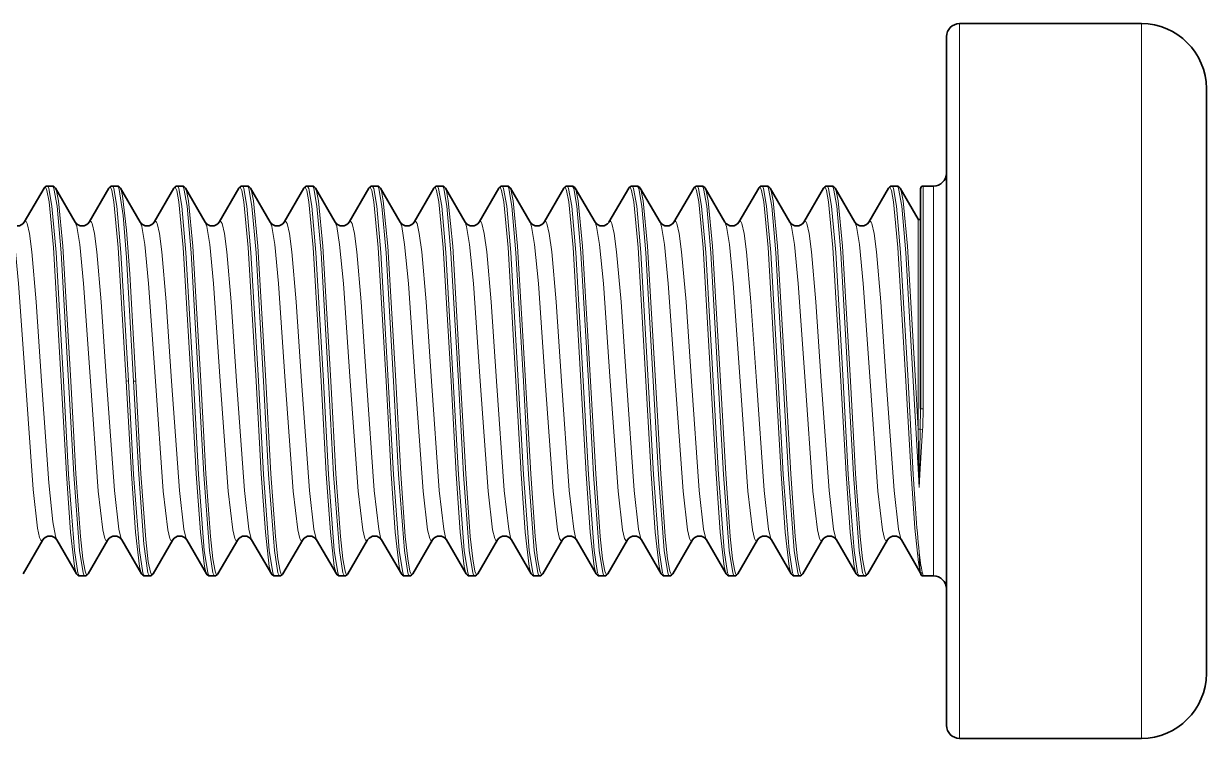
# Model space of a CAD drawing. Extents: x 145 to 857, y 42 to 790.
# Drawn here: x 719.1 to 728.2, y 291.33 to 296.83 of the extents above; entities that cross this region are included whole.
import ezdxf

# ---------------------------------------------------------------- set-up
doc = ezdxf.new("R2010")
doc.units = 0

msp = doc.modelspace()

# ---------------------------------------------------------------- linework, layer by layer
at = {"color": 7, "lineweight": 13, "ltscale": 0.101711}
for p, q in [((726.3007, 292.7608), (726.3007, 296.8292)), ((727.7007, 292.7608), (727.7007, 296.8292))]:
    msp.add_line(p, q, dxfattribs=at)
at = {"color": 7, "lineweight": 35, "ltscale": 0.034999}
for p, q in [((726.3007, 296.8292), (727.7007, 296.8292)), ((726.3007, 291.3292), (727.7007, 291.3292))]:
    msp.add_line(p, q, dxfattribs=at)
at = {"color": 7, "lineweight": 35, "ltscale": 0.098012}
msp.add_line((726.2007, 292.8087), (726.2007, 296.7292), dxfattribs=at)
at = {"color": 7, "lineweight": 35, "ltscale": 0.083218}
msp.add_line((728.2007, 293.0005), (728.2007, 296.3292), dxfattribs=at)
at = {"color": 7, "lineweight": 35, "ltscale": 0.007572}
for p, q in [((719.2556, 295.5629), (719.1036, 295.3009)), ((719.7556, 295.5629), (719.6036, 295.3009)), ((720.2556, 295.5629), (720.1036, 295.3009)), ((720.7556, 295.5629), (720.6036, 295.3009)), ((721.2556, 295.5629), (721.1036, 295.3009)), ((721.7556, 295.5629), (721.6036, 295.3009)), ((722.2556, 295.5629), (722.1036, 295.3009)), ((722.7556, 295.5629), (722.6036, 295.3009)), ((723.2556, 295.5629), (723.1036, 295.3009)), ((723.7556, 295.5629), (723.6036, 295.3009)), ((724.2556, 295.5629), (724.1036, 295.3009)), ((724.7556, 295.5629), (724.6036, 295.3009)), ((725.2556, 295.5629), (725.1036, 295.3009)), ((725.7556, 295.5629), (725.6036, 295.3009)), ((719.5056, 292.5956), (719.3536, 292.8575)), ((720.0056, 292.5956), (719.8536, 292.8575)), ((720.5056, 292.5956), (720.3536, 292.8575)), ((721.0056, 292.5956), (720.8536, 292.8575)), ((721.5056, 292.5956), (721.3536, 292.8575)), ((722.0056, 292.5956), (721.8536, 292.8575)), ((722.5056, 292.5956), (722.3536, 292.8575)), ((723.0056, 292.5956), (722.8536, 292.8575)), ((723.5056, 292.5956), (723.3536, 292.8575)), ((724.0056, 292.5956), (723.8536, 292.8575)), ((724.5056, 292.5956), (724.3536, 292.8575)), ((725.0056, 292.5956), (724.8536, 292.8575)), ((725.5056, 292.5956), (725.3536, 292.8575))]:
    msp.add_line(p, q, dxfattribs=at)
at = {"color": 7, "lineweight": 35, "ltscale": 0.000984192}
for p, q in [((719.2803, 295.5792), (719.3196, 295.5792)), ((719.7803, 295.5792), (719.8196, 295.5792)), ((720.2803, 295.5792), (720.3196, 295.5792)), ((720.7803, 295.5792), (720.8196, 295.5792)), ((721.2803, 295.5792), (721.3196, 295.5792)), ((721.7803, 295.5792), (721.8196, 295.5792)), ((722.2803, 295.5792), (722.3196, 295.5792)), ((722.7803, 295.5792), (722.8196, 295.5792)), ((723.2803, 295.5792), (723.3196, 295.5792)), ((723.7803, 295.5792), (723.8196, 295.5792)), ((724.2803, 295.5792), (724.3196, 295.5792)), ((724.7803, 295.5792), (724.8196, 295.5792)), ((725.2803, 295.5792), (725.3196, 295.5792)), ((725.7803, 295.5792), (725.8196, 295.5792)), ((719.5303, 292.5792), (719.5696, 292.5792)), ((720.0303, 292.5792), (720.0696, 292.5792)), ((720.5303, 292.5792), (720.5696, 292.5792)), ((721.0303, 292.5792), (721.0696, 292.5792)), ((721.5303, 292.5792), (721.5696, 292.5792)), ((722.0303, 292.5792), (722.0696, 292.5792)), ((722.5303, 292.5792), (722.5696, 292.5792)), ((723.0303, 292.5792), (723.0696, 292.5792)), ((723.5303, 292.5792), (723.5696, 292.5792)), ((724.0303, 292.5792), (724.0696, 292.5792)), ((724.5303, 292.5792), (724.5696, 292.5792)), ((725.0303, 292.5792), (725.0696, 292.5792)), ((725.5303, 292.5792), (725.5696, 292.5792))]:
    msp.add_line(p, q, dxfattribs=at)
at = {"color": 7, "lineweight": 35, "ltscale": 0.007571}
for p, q in [((719.3444, 295.5629), (719.4963, 295.3009)), ((719.8444, 295.5629), (719.9963, 295.3009)), ((720.3444, 295.5629), (720.4963, 295.3009)), ((720.8444, 295.5629), (720.9963, 295.3009)), ((721.3444, 295.5629), (721.4963, 295.3009)), ((721.8444, 295.5629), (721.9963, 295.3009)), ((722.3444, 295.5629), (722.4963, 295.3009)), ((722.8444, 295.5629), (722.9963, 295.3009)), ((723.3444, 295.5629), (723.4963, 295.3009)), ((723.8444, 295.5629), (723.9963, 295.3009)), ((724.3444, 295.5629), (724.4963, 295.3009)), ((724.8444, 295.5629), (724.9963, 295.3009)), ((725.3444, 295.5629), (725.4963, 295.3009)), ((719.0944, 292.5956), (719.2463, 292.8575)), ((719.5944, 292.5956), (719.7463, 292.8575)), ((720.0944, 292.5956), (720.2463, 292.8575)), ((720.5944, 292.5956), (720.7463, 292.8575)), ((721.0944, 292.5956), (721.2463, 292.8575)), ((721.5944, 292.5956), (721.7463, 292.8575)), ((722.0944, 292.5956), (722.2463, 292.8575)), ((722.5944, 292.5956), (722.7463, 292.8575)), ((723.0944, 292.5956), (723.2463, 292.8575)), ((723.5944, 292.5956), (723.7463, 292.8575)), ((724.0944, 292.5956), (724.2463, 292.8575)), ((724.5944, 292.5956), (724.7463, 292.8575)), ((725.0944, 292.5956), (725.2463, 292.8575)), ((725.5944, 292.5956), (725.7463, 292.8575))]:
    msp.add_line(p, q, dxfattribs=at)
at = {"color": 7, "lineweight": 35, "ltscale": 0.00686}
msp.add_line((725.8444, 295.5629), (725.9821, 295.3255), dxfattribs=at)
at = {"color": 7, "lineweight": 35, "ltscale": 0.042273}
msp.add_line((726.0007, 293.8683), (726.0007, 295.5592), dxfattribs=at)
at = {"color": 7, "lineweight": 13, "ltscale": 0.042844}
msp.add_line((726.0208, 293.8654), (726.0208, 295.5792), dxfattribs=at)
at = {"color": 7, "lineweight": 35, "ltscale": 0.001999}
for p, q in [((726.0208, 295.5792), (726.1007, 295.5792)), ((726.0208, 292.5792), (726.1007, 292.5792))]:
    msp.add_line(p, q, dxfattribs=at)
at = {"color": 7, "lineweight": 13, "ltscale": 0.055479}
msp.add_line((726.1007, 293.3601), (726.1007, 295.5792), dxfattribs=at)
at = {"color": 7, "lineweight": 13, "ltscale": 0.031158}
msp.add_line((725.9821, 294.0792), (725.9821, 295.3255), dxfattribs=at)
at = {"color": 7, "lineweight": 13, "ltscale": 0.017906}
for p, q in [((719.4278, 293.3641), (719.3879, 294.0792)), ((719.9278, 293.3641), (719.8879, 294.0792)), ((720.4278, 293.3641), (720.3879, 294.0792)), ((720.9278, 293.3641), (720.8879, 294.0792)), ((721.4278, 293.3641), (721.3879, 294.0792)), ((721.9278, 293.3641), (721.8879, 294.0792)), ((722.4278, 293.3641), (722.3879, 294.0792)), ((722.9278, 293.3641), (722.8879, 294.0792)), ((723.4278, 293.3641), (723.3879, 294.0792)), ((723.9278, 293.3641), (723.8879, 294.0792)), ((724.4278, 293.3641), (724.3879, 294.0792)), ((724.9278, 293.3641), (724.8879, 294.0792)), ((725.4278, 293.3641), (725.3879, 294.0792)), ((725.9278, 293.3641), (725.8879, 294.0792))]:
    msp.add_line(p, q, dxfattribs=at)
at = {"color": 7, "lineweight": 13, "ltscale": 0.018029}
for p, q in [((719.4451, 293.3601), (719.4053, 294.0801)), ((719.9451, 293.3601), (719.9053, 294.0801)), ((720.4451, 293.3601), (720.4053, 294.0801)), ((720.9451, 293.3601), (720.9053, 294.0801)), ((721.4451, 293.3601), (721.4053, 294.0801)), ((721.9451, 293.3601), (721.9053, 294.0801)), ((722.4451, 293.3601), (722.4053, 294.0801)), ((722.9451, 293.3601), (722.9053, 294.0801)), ((723.4451, 293.3601), (723.4053, 294.0801)), ((723.9451, 293.3601), (723.9053, 294.0801)), ((724.4451, 293.3601), (724.4053, 294.0801)), ((724.9451, 293.3601), (724.9053, 294.0801)), ((725.4451, 293.3601), (725.4053, 294.0801)), ((725.9451, 293.3601), (725.9053, 294.0801))]:
    msp.add_line(p, q, dxfattribs=at)
at = {"color": 7, "lineweight": 13, "ltscale": 0.017982}
for p, q in [((719.4844, 293.3601), (719.4447, 294.0783)), ((719.9844, 293.3601), (719.9447, 294.0783)), ((720.4844, 293.3601), (720.4447, 294.0783)), ((720.9844, 293.3601), (720.9447, 294.0783)), ((721.4844, 293.3601), (721.4447, 294.0783)), ((721.9844, 293.3601), (721.9447, 294.0783)), ((722.4844, 293.3601), (722.4447, 294.0783)), ((722.9844, 293.3601), (722.9447, 294.0783)), ((723.4844, 293.3601), (723.4447, 294.0783)), ((723.9844, 293.3601), (723.9447, 294.0783)), ((724.4844, 293.3601), (724.4447, 294.0783)), ((724.9844, 293.3601), (724.9447, 294.0783)), ((725.4844, 293.3601), (725.4447, 294.0783)), ((725.9844, 293.3601), (725.9447, 294.0783))]:
    msp.add_line(p, q, dxfattribs=at)
at = {"color": 7, "lineweight": 13, "ltscale": 0.017866}
for p, q in [((719.5018, 293.3657), (719.462, 294.0792)), ((720.0018, 293.3657), (719.962, 294.0792)), ((720.5018, 293.3657), (720.462, 294.0792)), ((721.0018, 293.3657), (720.962, 294.0792)), ((721.5018, 293.3657), (721.462, 294.0792)), ((722.0018, 293.3657), (721.962, 294.0792)), ((722.5018, 293.3657), (722.462, 294.0792)), ((723.0018, 293.3657), (722.962, 294.0792)), ((723.5018, 293.3657), (723.462, 294.0792)), ((724.0018, 293.3657), (723.962, 294.0792)), ((724.5018, 293.3657), (724.462, 294.0792)), ((725.0018, 293.3657), (724.962, 294.0792)), ((725.5018, 293.3657), (725.462, 294.0792))]:
    msp.add_line(p, q, dxfattribs=at)
at = {"color": 7, "lineweight": 13, "ltscale": 0.000433954}
msp.add_line((719.9053, 294.0801), (719.8879, 294.0792), dxfattribs=at)
at = {"color": 7, "lineweight": 13, "ltscale": 0.000433995}
msp.add_line((719.962, 294.0792), (719.9447, 294.0783), dxfattribs=at)
at = {"color": 7, "lineweight": 13, "ltscale": 0.009301}
msp.add_line((725.9821, 293.7077), (725.962, 294.0792), dxfattribs=at)
at = {"color": 7, "lineweight": 13, "ltscale": 0.009288}
msp.add_line((725.9821, 293.7077), (725.9821, 294.0792), dxfattribs=at)
at = {"color": 7, "lineweight": 13, "ltscale": 0.004015}
msp.add_line((726.0007, 293.8683), (725.9994, 293.7077), dxfattribs=at)
at = {"color": 7, "lineweight": 13, "ltscale": 0.00043335}
msp.add_line((725.9821, 293.7077), (725.9994, 293.7077), dxfattribs=at)
at = {"color": 7, "lineweight": 13, "ltscale": 0.008682}
for p, q in [((725.9886, 293.3605), (725.9821, 293.7077)), ((725.9994, 293.7077), (725.9928, 293.3605))]:
    msp.add_line(p, q, dxfattribs=at)
at = {"color": 7, "lineweight": 13, "ltscale": 0.008619}
msp.add_line((726.0167, 293.7043), (725.997, 293.3601), dxfattribs=at)
at = {"color": 7, "lineweight": 13, "ltscale": 0.000440197}
msp.add_line((725.9994, 293.7077), (726.0167, 293.7043), dxfattribs=at)
at = {"color": 7, "lineweight": 13, "ltscale": 0.002539}
for p, q in [((725.9907, 293.2587), (725.9844, 293.3601)), ((725.997, 293.3601), (725.9907, 293.2587))]:
    msp.add_line(p, q, dxfattribs=at)
at = {"color": 7, "lineweight": 13, "ltscale": 0.00010376}
msp.add_line((725.9886, 293.3605), (725.9928, 293.3605), dxfattribs=at)
at = {"color": 7, "lineweight": 13, "ltscale": 0.002544}
msp.add_line((725.9886, 293.3605), (725.9907, 293.2587), dxfattribs=at)
at = {"color": 7, "lineweight": 13, "ltscale": 0.000105752}
msp.add_line((725.9928, 293.3605), (725.997, 293.3601), dxfattribs=at)
at = {"color": 7, "lineweight": 13, "ltscale": 0.019521}
msp.add_line((726.1007, 292.5792), (726.1007, 293.3601), dxfattribs=at)
at = {"color": 7, "lineweight": 35, "ltscale": 0.029282}
msp.add_line((728.2007, 291.8292), (728.2007, 293.0005), dxfattribs=at)
at = {"color": 7, "lineweight": 35, "ltscale": 0.007261}
msp.add_line((725.9994, 292.6063), (725.8536, 292.8575), dxfattribs=at)
at = {"color": 7, "lineweight": 35, "ltscale": 0.034489}
msp.add_line((726.2007, 291.4292), (726.2007, 292.8087), dxfattribs=at)
at = {"color": 7, "lineweight": 13, "ltscale": 0.035789}
for p, q in [((726.3007, 291.3292), (726.3007, 292.7608)), ((727.7007, 291.3292), (727.7007, 292.7608))]:
    msp.add_line(p, q, dxfattribs=at)
at = {"color": 7, "lineweight": 13, "ltscale": 0.000205224}
msp.add_line((725.9994, 292.6109), (726.0006, 292.6028), dxfattribs=at)
at = {"color": 7, "lineweight": 13, "ltscale": 0.000113678}
msp.add_line((725.9994, 292.6109), (725.9994, 292.6063), dxfattribs=at)
at = {"color": 7, "lineweight": 35, "ltscale": 9.43365e-05}
msp.add_line((725.9994, 292.6063), (726.0006, 292.6028), dxfattribs=at)
at = {"color": 7, "lineweight": 35, "ltscale": 7.01904e-05}
msp.add_line((726.0007, 292.5992), (726.0007, 292.602), dxfattribs=at)
at = {"color": 7, "lineweight": 13, "ltscale": 0.00048842}
msp.add_line((726.0167, 292.6012), (726.0208, 292.5821), dxfattribs=at)
at = {"color": 7, "lineweight": 13, "ltscale": 7.09534e-05}
msp.add_line((726.0208, 292.5792), (726.0208, 292.5821), dxfattribs=at)
at = {"color": 7, "lineweight": 13}
for points in [[(719.3879, 294.0792), (719.3275, 295.106), (719.2941, 295.4568), (719.2772, 295.5455), (719.2686, 295.5655), (719.2657, 295.5683), (719.2643, 295.569), (719.2621, 295.5691), (719.2599, 295.5681), (719.2556, 295.5629)], [(719.4053, 294.0801), (719.3481, 295.0674), (719.3167, 295.4252), (719.2926, 295.5612), (719.2872, 295.5736), (719.2844, 295.5772), (719.2817, 295.579), (719.2803, 295.5792)], [(719.4447, 294.0783), (719.3875, 295.0666), (719.3561, 295.4249), (719.332, 295.5612), (719.3265, 295.5736), (719.3238, 295.5772), (719.321, 295.579), (719.3196, 295.5792)], [(719.462, 294.0792), (719.4006, 295.1174), (719.3668, 295.4665), (719.3519, 295.5432), (719.3444, 295.5629)], [(719.8879, 294.0792), (719.8275, 295.106), (719.7941, 295.4568), (719.7772, 295.5455), (719.7686, 295.5655), (719.7657, 295.5683), (719.7643, 295.569), (719.7621, 295.5691), (719.7599, 295.5681), (719.7556, 295.5629)], [(719.9053, 294.0801), (719.8481, 295.0674), (719.8167, 295.4252), (719.7926, 295.5612), (719.7872, 295.5736), (719.7844, 295.5772), (719.7817, 295.579), (719.7803, 295.5792)], [(719.8196, 295.5792), (719.8214, 295.5789), (719.8247, 295.5762), (719.8281, 295.5709), (719.8348, 295.5523), (719.8639, 295.3531), (719.89, 295.0307), (719.9447, 294.0783)], [(719.8444, 295.5629), (719.8497, 295.5502), (719.8604, 295.5053), (719.8911, 295.2389), (719.9154, 294.903), (719.962, 294.0792)], [(720.3879, 294.0792), (720.3275, 295.106), (720.2941, 295.4568), (720.2772, 295.5455), (720.2686, 295.5655), (720.2657, 295.5683), (720.2643, 295.569), (720.2621, 295.5691), (720.2599, 295.5681), (720.2556, 295.5629)], [(720.4053, 294.0801), (720.3481, 295.0674), (720.3167, 295.4252), (720.2926, 295.5612), (720.2872, 295.5736), (720.2844, 295.5772), (720.2817, 295.579), (720.2803, 295.5792)], [(720.4447, 294.0783), (720.3875, 295.0666), (720.3561, 295.4249), (720.332, 295.5612), (720.3265, 295.5736), (720.3238, 295.5772), (720.321, 295.579), (720.3196, 295.5792)], [(720.462, 294.0792), (720.4006, 295.1174), (720.3668, 295.4665), (720.3519, 295.5432), (720.3444, 295.5629)], [(720.8879, 294.0792), (720.8275, 295.106), (720.7941, 295.4568), (720.7772, 295.5455), (720.7686, 295.5655), (720.7657, 295.5683), (720.7643, 295.569), (720.7621, 295.5691), (720.7599, 295.5681), (720.7556, 295.5629)], [(720.9053, 294.0801), (720.8481, 295.0674), (720.8167, 295.4252), (720.7926, 295.5612), (720.7872, 295.5736), (720.7844, 295.5772), (720.7817, 295.579), (720.7803, 295.5792)], [(720.9447, 294.0783), (720.8875, 295.0666), (720.8561, 295.4249), (720.832, 295.5612), (720.8265, 295.5736), (720.8238, 295.5772), (720.821, 295.579), (720.8196, 295.5792)], [(720.962, 294.0792), (720.9006, 295.1174), (720.8668, 295.4665), (720.8519, 295.5432), (720.8444, 295.5629)], [(721.3879, 294.0792), (721.3275, 295.106), (721.2941, 295.4568), (721.2772, 295.5455), (721.2686, 295.5655), (721.2657, 295.5683), (721.2643, 295.569), (721.2621, 295.5691), (721.2599, 295.5681), (721.2556, 295.5629)], [(721.4053, 294.0801), (721.3481, 295.0674), (721.3167, 295.4252), (721.2926, 295.5612), (721.2872, 295.5736), (721.2844, 295.5772), (721.2817, 295.579), (721.2803, 295.5792)], [(721.4447, 294.0783), (721.3875, 295.0666), (721.3561, 295.4249), (721.332, 295.5612), (721.3265, 295.5736), (721.3238, 295.5772), (721.321, 295.579), (721.3196, 295.5792)], [(721.462, 294.0792), (721.4006, 295.1174), (721.3668, 295.4665), (721.3519, 295.5432), (721.3444, 295.5629)], [(721.8879, 294.0792), (721.8275, 295.106), (721.7941, 295.4568), (721.7772, 295.5455), (721.7686, 295.5655), (721.7657, 295.5683), (721.7643, 295.569), (721.7621, 295.5691), (721.7599, 295.5681), (721.7556, 295.5629)], [(721.9053, 294.0801), (721.8481, 295.0674), (721.8167, 295.4252), (721.7926, 295.5612), (721.7872, 295.5736), (721.7844, 295.5772), (721.7817, 295.579), (721.7803, 295.5792)], [(721.9447, 294.0783), (721.8875, 295.0666), (721.8561, 295.4249), (721.832, 295.5612), (721.8265, 295.5736), (721.8238, 295.5772), (721.821, 295.579), (721.8196, 295.5792)], [(721.962, 294.0792), (721.9006, 295.1174), (721.8668, 295.4665), (721.8519, 295.5432), (721.8444, 295.5629)], [(722.3879, 294.0792), (722.3275, 295.106), (722.2941, 295.4568), (722.2772, 295.5455), (722.2686, 295.5655), (722.2657, 295.5683), (722.2643, 295.569), (722.2621, 295.5691), (722.2599, 295.5681), (722.2556, 295.5629)], [(722.4053, 294.0801), (722.3481, 295.0674), (722.3167, 295.4252), (722.2926, 295.5612), (722.2872, 295.5736), (722.2844, 295.5772), (722.2817, 295.579), (722.2803, 295.5792)], [(722.4447, 294.0783), (722.3875, 295.0666), (722.3561, 295.4249), (722.332, 295.5612), (722.3265, 295.5736), (722.3238, 295.5772), (722.321, 295.579), (722.3196, 295.5792)], [(722.462, 294.0792), (722.4006, 295.1174), (722.3668, 295.4664), (722.3519, 295.5432), (722.3444, 295.5629)], [(722.8879, 294.0792), (722.8275, 295.106), (722.7941, 295.4568), (722.7772, 295.5455), (722.7686, 295.5655), (722.7657, 295.5683), (722.7643, 295.569), (722.7621, 295.5691), (722.7599, 295.5681), (722.7556, 295.5629)], [(722.9053, 294.0801), (722.8481, 295.0674), (722.8167, 295.4252), (722.7926, 295.5612), (722.7872, 295.5736), (722.7844, 295.5772), (722.7817, 295.579), (722.7803, 295.5792)], [(722.9447, 294.0783), (722.8875, 295.0666), (722.8561, 295.4249), (722.832, 295.5612), (722.8265, 295.5736), (722.8238, 295.5772), (722.821, 295.579), (722.8196, 295.5792)], [(722.962, 294.0792), (722.9006, 295.1174), (722.8668, 295.4664), (722.8519, 295.5432), (722.8444, 295.5629)], [(723.3879, 294.0792), (723.3275, 295.106), (723.2941, 295.4568), (723.2772, 295.5455), (723.2686, 295.5655), (723.2657, 295.5683), (723.2643, 295.569), (723.2621, 295.5691), (723.2599, 295.5681), (723.2556, 295.5629)], [(723.4053, 294.0801), (723.3481, 295.0674), (723.3167, 295.4252), (723.2926, 295.5612), (723.2872, 295.5736), (723.2844, 295.5772), (723.2817, 295.579), (723.2803, 295.5792)], [(723.4447, 294.0783), (723.3875, 295.0666), (723.3561, 295.4249), (723.332, 295.5612), (723.3265, 295.5736), (723.3238, 295.5772), (723.321, 295.579), (723.3196, 295.5792)], [(723.462, 294.0792), (723.4006, 295.1174), (723.3668, 295.4665), (723.3519, 295.5432), (723.3444, 295.5629)], [(723.8879, 294.0792), (723.8275, 295.106), (723.7941, 295.4568), (723.7772, 295.5455), (723.7686, 295.5655), (723.7657, 295.5683), (723.7643, 295.569), (723.7621, 295.5691), (723.7599, 295.5681), (723.7556, 295.5629)], [(723.9053, 294.0801), (723.8481, 295.0674), (723.8167, 295.4252), (723.7926, 295.5612), (723.7872, 295.5736), (723.7844, 295.5772), (723.7817, 295.579), (723.7803, 295.5792)], [(723.9447, 294.0783), (723.8875, 295.0666), (723.8561, 295.4249), (723.832, 295.5612), (723.8265, 295.5736), (723.8238, 295.5772), (723.821, 295.579), (723.8196, 295.5792)], [(723.962, 294.0792), (723.9006, 295.1174), (723.8668, 295.4665), (723.8519, 295.5432), (723.8444, 295.5629)], [(724.3879, 294.0792), (724.3275, 295.106), (724.2941, 295.4568), (724.2772, 295.5455), (724.2686, 295.5655), (724.2657, 295.5683), (724.2643, 295.569), (724.2621, 295.5691), (724.2599, 295.5681), (724.2556, 295.5629)], [(724.4053, 294.0801), (724.3481, 295.0674), (724.3167, 295.4252), (724.2926, 295.5612), (724.2872, 295.5736), (724.2844, 295.5772), (724.2817, 295.579), (724.2803, 295.5792)], [(724.4447, 294.0783), (724.3875, 295.0666), (724.3561, 295.4249), (724.332, 295.5612), (724.3265, 295.5736), (724.3238, 295.5772), (724.321, 295.579), (724.3196, 295.5792)], [(724.462, 294.0792), (724.4006, 295.1174), (724.3668, 295.4665), (724.3519, 295.5432), (724.3444, 295.5629)], [(724.8879, 294.0792), (724.8275, 295.106), (724.7941, 295.4568), (724.7772, 295.5455), (724.7686, 295.5655), (724.7657, 295.5683), (724.7643, 295.569), (724.7621, 295.5691), (724.7599, 295.5681), (724.7556, 295.5629)], [(724.9053, 294.0801), (724.8481, 295.0674), (724.8167, 295.4252), (724.7926, 295.5612), (724.7872, 295.5736), (724.7844, 295.5772), (724.7817, 295.579), (724.7803, 295.5792)], [(724.9447, 294.0783), (724.8875, 295.0666), (724.8561, 295.4249), (724.832, 295.5612), (724.8265, 295.5736), (724.8238, 295.5772), (724.821, 295.579), (724.8196, 295.5792)], [(724.962, 294.0792), (724.9006, 295.1174), (724.8668, 295.4664), (724.8519, 295.5432), (724.8444, 295.5629)], [(725.3879, 294.0792), (725.3275, 295.106), (725.2941, 295.4568), (725.2772, 295.5455), (725.2686, 295.5655), (725.2657, 295.5683), (725.2643, 295.569), (725.2621, 295.5691), (725.2599, 295.5681), (725.2556, 295.5629)], [(725.4053, 294.0801), (725.3481, 295.0674), (725.3167, 295.4252), (725.2926, 295.5612), (725.2872, 295.5736), (725.2844, 295.5772), (725.2817, 295.579), (725.2803, 295.5792)], [(725.4447, 294.0783), (725.3875, 295.0666), (725.3561, 295.4249), (725.332, 295.5612), (725.3265, 295.5736), (725.3238, 295.5772), (725.321, 295.579), (725.3196, 295.5792)], [(725.462, 294.0792), (725.4006, 295.1174), (725.3668, 295.4664), (725.3519, 295.5432), (725.3444, 295.5629)], [(725.8879, 294.0792), (725.8275, 295.106), (725.7941, 295.4568), (725.7772, 295.5455), (725.7686, 295.5655), (725.7657, 295.5683), (725.7643, 295.569), (725.7621, 295.5691), (725.7599, 295.5681), (725.7556, 295.5629)], [(725.9053, 294.0801), (725.8481, 295.0674), (725.8167, 295.4252), (725.7926, 295.5612), (725.7872, 295.5736), (725.7844, 295.5772), (725.7817, 295.579), (725.7803, 295.5792)], [(725.9447, 294.0783), (725.8875, 295.0666), (725.8561, 295.4249), (725.832, 295.5612), (725.8265, 295.5736), (725.8238, 295.5772), (725.821, 295.579), (725.8196, 295.5792)], [(725.962, 294.0792), (725.9006, 295.1174), (725.8668, 295.4664), (725.8519, 295.5432), (725.8444, 295.5629)], [(718.9963, 295.3009), (719.0082, 295.267), (719.0309, 295.1305), (719.0602, 294.8307), (719.1125, 294.0792)], [(719.1036, 295.3009), (719.1076, 295.3063), (719.1096, 295.3078), (719.1127, 295.3086), (719.1142, 295.3083), (719.1172, 295.3064), (719.1202, 295.3027), (719.1262, 295.2903), (719.1438, 295.2145), (719.1625, 295.0741), (719.1963, 294.6876), (719.2375, 294.0792)], [(719.4963, 295.3009), (719.5082, 295.267), (719.5309, 295.1305), (719.5602, 294.8307), (719.6125, 294.0792)], [(719.6036, 295.3009), (719.6076, 295.3063), (719.6096, 295.3078), (719.6127, 295.3086), (719.6142, 295.3083), (719.6172, 295.3064), (719.6202, 295.3027), (719.6262, 295.2903), (719.6438, 295.2145), (719.6625, 295.0741), (719.6963, 294.6876), (719.7375, 294.0792)], [(719.9963, 295.3009), (720.0082, 295.267), (720.0309, 295.1305), (720.0602, 294.8307), (720.1125, 294.0792)], [(720.1036, 295.3009), (720.1076, 295.3063), (720.1096, 295.3078), (720.1127, 295.3086), (720.1142, 295.3083), (720.1172, 295.3064), (720.1202, 295.3027), (720.1262, 295.2903), (720.1438, 295.2145), (720.1625, 295.0741), (720.1963, 294.6876), (720.2375, 294.0792)], [(720.4963, 295.3009), (720.5082, 295.267), (720.5309, 295.1305), (720.5602, 294.8307), (720.6125, 294.0792)], [(720.6036, 295.3009), (720.6076, 295.3063), (720.6096, 295.3078), (720.6127, 295.3086), (720.6142, 295.3083), (720.6172, 295.3064), (720.6202, 295.3027), (720.6262, 295.2903), (720.6438, 295.2145), (720.6625, 295.0741), (720.6963, 294.6876), (720.7375, 294.0792)], [(720.9963, 295.3009), (721.0082, 295.267), (721.0309, 295.1305), (721.0602, 294.8307), (721.1125, 294.0792)], [(721.1036, 295.3009), (721.1076, 295.3063), (721.1096, 295.3078), (721.1127, 295.3086), (721.1142, 295.3083), (721.1172, 295.3064), (721.1202, 295.3027), (721.1262, 295.2903), (721.1438, 295.2145), (721.1625, 295.0741), (721.1963, 294.6876), (721.2375, 294.0792)], [(721.4963, 295.3009), (721.5082, 295.267), (721.5309, 295.1305), (721.5602, 294.8307), (721.6125, 294.0792)], [(721.6036, 295.3009), (721.6076, 295.3063), (721.6096, 295.3078), (721.6127, 295.3086), (721.6142, 295.3083), (721.6172, 295.3064), (721.6202, 295.3027), (721.6262, 295.2903), (721.6438, 295.2145), (721.6625, 295.0741), (721.6963, 294.6876), (721.7375, 294.0792)], [(721.9963, 295.3009), (722.0082, 295.267), (722.0309, 295.1305), (722.0602, 294.8307), (722.1125, 294.0792)], [(722.1036, 295.3009), (722.1076, 295.3063), (722.1096, 295.3078), (722.1127, 295.3086), (722.1142, 295.3083), (722.1172, 295.3064), (722.1202, 295.3027), (722.1262, 295.2903), (722.1438, 295.2145), (722.1625, 295.0741), (722.1963, 294.6876), (722.2375, 294.0792)], [(722.4963, 295.3009), (722.5082, 295.267), (722.5309, 295.1305), (722.5602, 294.8307), (722.6125, 294.0792)], [(722.6036, 295.3009), (722.6076, 295.3063), (722.6096, 295.3078), (722.6127, 295.3086), (722.6142, 295.3083), (722.6172, 295.3064), (722.6202, 295.3027), (722.6262, 295.2903), (722.6438, 295.2145), (722.6625, 295.0741), (722.6963, 294.6876), (722.7375, 294.0792)], [(722.9963, 295.3009), (723.0082, 295.267), (723.0309, 295.1305), (723.0602, 294.8307), (723.1125, 294.0792)], [(723.1036, 295.3009), (723.1076, 295.3063), (723.1096, 295.3078), (723.1127, 295.3086), (723.1142, 295.3083), (723.1172, 295.3064), (723.1202, 295.3027), (723.1262, 295.2903), (723.1438, 295.2145), (723.1625, 295.0741), (723.1963, 294.6876), (723.2375, 294.0792)], [(723.4963, 295.3009), (723.5082, 295.267), (723.5309, 295.1305), (723.5602, 294.8307), (723.6125, 294.0792)], [(723.6036, 295.3009), (723.6076, 295.3063), (723.6096, 295.3078), (723.6127, 295.3086), (723.6142, 295.3083), (723.6172, 295.3064), (723.6202, 295.3027), (723.6262, 295.2903), (723.6438, 295.2145), (723.6625, 295.0741), (723.6963, 294.6876), (723.7375, 294.0792)], [(723.9963, 295.3009), (724.0082, 295.267), (724.0309, 295.1305), (724.0602, 294.8307), (724.1125, 294.0792)], [(724.1036, 295.3009), (724.1076, 295.3063), (724.1096, 295.3078), (724.1127, 295.3086), (724.1142, 295.3083), (724.1172, 295.3064), (724.1202, 295.3027), (724.1262, 295.2903), (724.1438, 295.2145), (724.1625, 295.0741), (724.1963, 294.6876), (724.2375, 294.0792)], [(724.4963, 295.3009), (724.5082, 295.267), (724.5309, 295.1305), (724.5602, 294.8307), (724.6125, 294.0792)], [(724.6036, 295.3009), (724.6076, 295.3063), (724.6096, 295.3078), (724.6127, 295.3086), (724.6142, 295.3083), (724.6172, 295.3064), (724.6202, 295.3027), (724.6262, 295.2903), (724.6438, 295.2145), (724.6625, 295.0741), (724.6963, 294.6876), (724.7375, 294.0792)], [(724.9963, 295.3009), (725.0082, 295.267), (725.0309, 295.1305), (725.0602, 294.8307), (725.1125, 294.0792)], [(725.1036, 295.3009), (725.1076, 295.3063), (725.1096, 295.3078), (725.1127, 295.3086), (725.1142, 295.3083), (725.1172, 295.3064), (725.1202, 295.3027), (725.1262, 295.2903), (725.1438, 295.2145), (725.1625, 295.0741), (725.1963, 294.6876), (725.2375, 294.0792)], [(725.4963, 295.3009), (725.5082, 295.267), (725.5309, 295.1305), (725.5602, 294.8307), (725.6125, 294.0792)], [(725.6036, 295.3009), (725.6076, 295.3063), (725.6096, 295.3078), (725.6127, 295.3086), (725.6142, 295.3083), (725.6172, 295.3064), (725.6202, 295.3027), (725.6262, 295.2903), (725.6438, 295.2145), (725.6625, 295.0741), (725.6963, 294.6876), (725.7375, 294.0792)], [(719.1125, 294.0792), (719.1719, 293.2447), (719.2059, 292.9457), (719.2217, 292.8739), (719.2299, 292.8555), (719.2335, 292.8514), (719.2354, 292.8503), (719.2395, 292.8502), (719.2422, 292.852), (719.2463, 292.8575)], [(719.2375, 294.0792), (719.2924, 293.2968), (719.3234, 292.9954), (719.3433, 292.8856), (719.3536, 292.8575)], [(719.6125, 294.0792), (719.6732, 293.2304), (719.708, 292.9334), (719.7239, 292.8678), (719.732, 292.8528), (719.7361, 292.85), (719.7402, 292.8506), (719.7443, 292.8543), (719.7463, 292.8575)], [(719.7375, 294.0792), (719.7975, 293.2377), (719.8319, 292.9396), (719.8463, 292.8754), (719.8536, 292.8575)], [(720.1125, 294.0792), (720.1732, 293.2304), (720.208, 292.9334), (720.2239, 292.8678), (720.232, 292.8528), (720.2361, 292.85), (720.2402, 292.8506), (720.2443, 292.8543), (720.2463, 292.8575)], [(720.2375, 294.0792), (720.2975, 293.2377), (720.3319, 292.9396), (720.3463, 292.8754), (720.3536, 292.8575)], [(720.6125, 294.0792), (720.6732, 293.2304), (720.708, 292.9334), (720.7239, 292.8678), (720.732, 292.8528), (720.7361, 292.85), (720.7402, 292.8506), (720.7443, 292.8543), (720.7463, 292.8575)], [(720.7375, 294.0792), (720.7975, 293.2377), (720.8319, 292.9396), (720.8463, 292.8754), (720.8536, 292.8575)], [(721.1125, 294.0792), (721.1732, 293.2304), (721.208, 292.9334), (721.2239, 292.8678), (721.232, 292.8528), (721.2361, 292.85), (721.2402, 292.8506), (721.2443, 292.8543), (721.2463, 292.8575)], [(721.2375, 294.0792), (721.2975, 293.2377), (721.3319, 292.9396), (721.3463, 292.8754), (721.3536, 292.8575)], [(721.6125, 294.0792), (721.6732, 293.2304), (721.708, 292.9334), (721.7239, 292.8678), (721.732, 292.8528), (721.7361, 292.85), (721.7402, 292.8506), (721.7443, 292.8543), (721.7463, 292.8575)], [(721.7375, 294.0792), (721.7975, 293.2377), (721.8319, 292.9396), (721.8463, 292.8754), (721.8536, 292.8575)], [(722.1125, 294.0792), (722.1732, 293.2304), (722.208, 292.9334), (722.2239, 292.8678), (722.232, 292.8528), (722.2361, 292.85), (722.2402, 292.8506), (722.2443, 292.8543), (722.2463, 292.8575)], [(722.2375, 294.0792), (722.2975, 293.2377), (722.3319, 292.9396), (722.3463, 292.8754), (722.3536, 292.8575)], [(722.6125, 294.0792), (722.6732, 293.2304), (722.708, 292.9334), (722.7239, 292.8678), (722.732, 292.8528), (722.7361, 292.85), (722.7402, 292.8506), (722.7443, 292.8543), (722.7463, 292.8575)], [(722.7375, 294.0792), (722.7975, 293.2377), (722.8319, 292.9396), (722.8463, 292.8754), (722.8536, 292.8575)], [(723.1125, 294.0792), (723.1732, 293.2304), (723.208, 292.9334), (723.2239, 292.8678), (723.232, 292.8528), (723.2361, 292.85), (723.2402, 292.8506), (723.2443, 292.8543), (723.2463, 292.8575)], [(723.2375, 294.0792), (723.2975, 293.2377), (723.3319, 292.9396), (723.3463, 292.8754), (723.3536, 292.8575)], [(723.6125, 294.0792), (723.6732, 293.2304), (723.708, 292.9334), (723.7239, 292.8678), (723.732, 292.8528), (723.7361, 292.85), (723.7402, 292.8506), (723.7443, 292.8543), (723.7463, 292.8575)], [(723.7375, 294.0792), (723.7975, 293.2377), (723.8319, 292.9396), (723.8463, 292.8754), (723.8536, 292.8575)], [(724.1125, 294.0792), (724.1732, 293.2304), (724.208, 292.9334), (724.2239, 292.8678), (724.232, 292.8528), (724.2361, 292.85), (724.2402, 292.8506), (724.2443, 292.8543), (724.2463, 292.8575)], [(724.2375, 294.0792), (724.2975, 293.2377), (724.3319, 292.9396), (724.3463, 292.8754), (724.3536, 292.8575)], [(724.6125, 294.0792), (724.6732, 293.2304), (724.708, 292.9334), (724.7239, 292.8678), (724.732, 292.8528), (724.7361, 292.85), (724.7402, 292.8506), (724.7443, 292.8543), (724.7463, 292.8575)], [(724.7375, 294.0792), (724.7975, 293.2377), (724.8319, 292.9396), (724.8463, 292.8754), (724.8536, 292.8575)], [(725.1125, 294.0792), (725.1732, 293.2304), (725.208, 292.9334), (725.2239, 292.8678), (725.232, 292.8528), (725.2361, 292.85), (725.2402, 292.8506), (725.2443, 292.8543), (725.2463, 292.8575)], [(725.2375, 294.0792), (725.2975, 293.2377), (725.3319, 292.9396), (725.3463, 292.8754), (725.3536, 292.8575)], [(725.6125, 294.0792), (725.6732, 293.2304), (725.708, 292.9334), (725.7239, 292.8678), (725.732, 292.8528), (725.7361, 292.85), (725.7402, 292.8506), (725.7443, 292.8543), (725.7463, 292.8575)], [(725.7375, 294.0792), (725.7975, 293.2377), (725.8319, 292.9396), (725.8463, 292.8754), (725.8536, 292.8575)], [(719.5056, 292.5956), (719.5002, 292.6082), (719.4896, 292.6526), (719.4592, 292.9164), (719.4278, 293.3641)], [(719.5303, 292.5792), (719.5287, 292.5795), (719.5256, 292.5818), (719.5225, 292.5864), (719.5164, 292.6023), (719.4893, 292.7746), (719.4451, 293.3601)], [(719.5696, 292.5792), (719.5681, 292.5795), (719.565, 292.5818), (719.5619, 292.5864), (719.5557, 292.6023), (719.5286, 292.7746), (719.4844, 293.3601)], [(719.5944, 292.5956), (719.5899, 292.5902), (719.5876, 292.5893), (719.5854, 292.5895), (719.5839, 292.5903), (719.5809, 292.5935), (719.5721, 292.6154), (719.5546, 292.711), (719.5362, 292.8831), (719.5018, 293.3657)], [(720.0056, 292.5956), (720.0002, 292.6082), (719.9896, 292.6526), (719.9592, 292.9164), (719.9278, 293.3641)], [(720.0303, 292.5792), (720.0287, 292.5795), (720.0256, 292.5818), (720.0225, 292.5864), (720.0164, 292.6023), (719.9893, 292.7746), (719.9451, 293.3601)], [(719.9844, 293.3601), (720.0236, 292.8235), (720.0558, 292.6021), (720.0613, 292.5875), (720.065, 292.5818), (720.0669, 292.5801), (720.0696, 292.5792)], [(720.0018, 293.3657), (720.0383, 292.8595), (720.058, 292.6871), (720.074, 292.6091), (720.0794, 292.596), (720.0822, 292.592), (720.0848, 292.5898), (720.0862, 292.5893), (720.0889, 292.5897), (720.0907, 292.5909), (720.0944, 292.5956)], [(720.5056, 292.5956), (720.5002, 292.6082), (720.4896, 292.6526), (720.4592, 292.9164), (720.4278, 293.3641)], [(720.5303, 292.5792), (720.5287, 292.5795), (720.5256, 292.5818), (720.5225, 292.5864), (720.5164, 292.6023), (720.4893, 292.7746), (720.4451, 293.3601)], [(720.5696, 292.5792), (720.5681, 292.5795), (720.565, 292.5818), (720.5619, 292.5864), (720.5557, 292.6023), (720.5286, 292.7746), (720.4844, 293.3601)], [(720.5944, 292.5956), (720.5899, 292.5902), (720.5876, 292.5893), (720.5854, 292.5895), (720.5839, 292.5903), (720.5809, 292.5935), (720.5721, 292.6154), (720.5546, 292.711), (720.5362, 292.8831), (720.5018, 293.3657)], [(721.0056, 292.5956), (721.0002, 292.6082), (720.9896, 292.6526), (720.9592, 292.9164), (720.9278, 293.3641)], [(721.0303, 292.5792), (721.0287, 292.5795), (721.0256, 292.5818), (721.0225, 292.5864), (721.0164, 292.6023), (720.9893, 292.7746), (720.9451, 293.3601)], [(721.0696, 292.5792), (721.0681, 292.5795), (721.065, 292.5818), (721.0619, 292.5864), (721.0557, 292.6023), (721.0286, 292.7746), (720.9844, 293.3601)], [(721.0944, 292.5956), (721.0899, 292.5902), (721.0876, 292.5893), (721.0854, 292.5895), (721.0839, 292.5903), (721.0809, 292.5935), (721.0721, 292.6154), (721.0546, 292.711), (721.0362, 292.8831), (721.0018, 293.3657)], [(721.5056, 292.5956), (721.5002, 292.6082), (721.4896, 292.6526), (721.4592, 292.9164), (721.4278, 293.3641)], [(721.5303, 292.5792), (721.5287, 292.5795), (721.5256, 292.5818), (721.5225, 292.5864), (721.5164, 292.6023), (721.4893, 292.7746), (721.4451, 293.3601)], [(721.5696, 292.5792), (721.5681, 292.5795), (721.565, 292.5818), (721.5619, 292.5864), (721.5557, 292.6023), (721.5286, 292.7746), (721.4844, 293.3601)], [(721.5944, 292.5956), (721.5899, 292.5902), (721.5876, 292.5893), (721.5854, 292.5895), (721.5839, 292.5903), (721.5809, 292.5935), (721.5721, 292.6154), (721.5546, 292.711), (721.5362, 292.8831), (721.5018, 293.3657)], [(722.0056, 292.5956), (722.0002, 292.6082), (721.9896, 292.6526), (721.9592, 292.9164), (721.9278, 293.3641)], [(722.0303, 292.5792), (722.0287, 292.5795), (722.0256, 292.5818), (722.0225, 292.5864), (722.0164, 292.6023), (721.9893, 292.7746), (721.9451, 293.3601)], [(722.0696, 292.5792), (722.0681, 292.5795), (722.065, 292.5818), (722.0619, 292.5864), (722.0557, 292.6023), (722.0286, 292.7746), (721.9844, 293.3601)], [(722.0944, 292.5956), (722.0899, 292.5902), (722.0876, 292.5893), (722.0854, 292.5895), (722.0839, 292.5903), (722.0809, 292.5935), (722.0721, 292.6154), (722.0546, 292.711), (722.0362, 292.8831), (722.0018, 293.3657)], [(722.5056, 292.5956), (722.5002, 292.6082), (722.4896, 292.6526), (722.4592, 292.9164), (722.4278, 293.3641)], [(722.5303, 292.5792), (722.5287, 292.5795), (722.5256, 292.5818), (722.5225, 292.5864), (722.5164, 292.6023), (722.4893, 292.7746), (722.4451, 293.3601)], [(722.5696, 292.5792), (722.5681, 292.5795), (722.565, 292.5818), (722.5619, 292.5864), (722.5557, 292.6023), (722.5286, 292.7746), (722.4844, 293.3601)], [(722.5944, 292.5956), (722.5899, 292.5902), (722.5876, 292.5893), (722.5854, 292.5895), (722.5839, 292.5903), (722.5809, 292.5935), (722.5721, 292.6154), (722.5546, 292.711), (722.5362, 292.8831), (722.5018, 293.3657)], [(723.0056, 292.5956), (723.0002, 292.6082), (722.9896, 292.6526), (722.9592, 292.9164), (722.9278, 293.3641)], [(723.0303, 292.5792), (723.0287, 292.5795), (723.0256, 292.5818), (723.0225, 292.5864), (723.0164, 292.6023), (722.9893, 292.7746), (722.9451, 293.3601)], [(723.0696, 292.5792), (723.0681, 292.5795), (723.065, 292.5818), (723.0619, 292.5864), (723.0557, 292.6023), (723.0286, 292.7746), (722.9844, 293.3601)], [(723.0944, 292.5956), (723.0899, 292.5902), (723.0876, 292.5893), (723.0854, 292.5895), (723.0839, 292.5903), (723.0809, 292.5935), (723.0721, 292.6154), (723.0546, 292.711), (723.0362, 292.8831), (723.0018, 293.3657)], [(723.5056, 292.5956), (723.5002, 292.6082), (723.4896, 292.6526), (723.4592, 292.9164), (723.4278, 293.3641)], [(723.5303, 292.5792), (723.5287, 292.5795), (723.5256, 292.5818), (723.5225, 292.5864), (723.5164, 292.6023), (723.4893, 292.7746), (723.4451, 293.3601)], [(723.5696, 292.5792), (723.5681, 292.5795), (723.565, 292.5818), (723.5619, 292.5864), (723.5557, 292.6023), (723.5286, 292.7746), (723.4844, 293.3601)], [(723.5944, 292.5956), (723.5899, 292.5902), (723.5876, 292.5893), (723.5854, 292.5895), (723.5839, 292.5903), (723.5809, 292.5935), (723.5721, 292.6154), (723.5546, 292.7109), (723.5362, 292.8831), (723.5018, 293.3657)], [(724.0056, 292.5956), (724.0002, 292.6082), (723.9896, 292.6526), (723.9592, 292.9164), (723.9278, 293.3641)], [(724.0303, 292.5792), (724.0287, 292.5795), (724.0256, 292.5818), (724.0225, 292.5864), (724.0164, 292.6023), (723.9893, 292.7746), (723.9451, 293.3601)], [(724.0696, 292.5792), (724.0681, 292.5795), (724.065, 292.5818), (724.0619, 292.5864), (724.0557, 292.6023), (724.0286, 292.7746), (723.9844, 293.3601)], [(724.0944, 292.5956), (724.0899, 292.5902), (724.0876, 292.5893), (724.0854, 292.5895), (724.0839, 292.5903), (724.0809, 292.5935), (724.0721, 292.6154), (724.0546, 292.711), (724.0362, 292.8831), (724.0018, 293.3657)], [(724.5056, 292.5956), (724.5002, 292.6082), (724.4896, 292.6526), (724.4592, 292.9164), (724.4278, 293.3641)], [(724.5303, 292.5792), (724.5287, 292.5795), (724.5256, 292.5818), (724.5225, 292.5864), (724.5164, 292.6023), (724.4893, 292.7746), (724.4451, 293.3601)], [(724.5696, 292.5792), (724.5681, 292.5795), (724.565, 292.5818), (724.5619, 292.5864), (724.5557, 292.6023), (724.5286, 292.7746), (724.4844, 293.3601)], [(724.5944, 292.5956), (724.5899, 292.5902), (724.5876, 292.5893), (724.5854, 292.5895), (724.5839, 292.5903), (724.5809, 292.5935), (724.5721, 292.6154), (724.5546, 292.711), (724.5362, 292.8831), (724.5018, 293.3657)], [(725.0056, 292.5956), (725.0002, 292.6082), (724.9896, 292.6526), (724.9592, 292.9164), (724.9278, 293.3641)], [(725.0303, 292.5792), (725.0287, 292.5795), (725.0256, 292.5818), (725.0225, 292.5864), (725.0164, 292.6023), (724.9893, 292.7746), (724.9451, 293.3601)], [(725.0696, 292.5792), (725.0681, 292.5795), (725.065, 292.5818), (725.0619, 292.5864), (725.0557, 292.6023), (725.0286, 292.7746), (724.9844, 293.3601)], [(725.0944, 292.5956), (725.0899, 292.5902), (725.0876, 292.5893), (725.0854, 292.5895), (725.0839, 292.5903), (725.0809, 292.5935), (725.0721, 292.6154), (725.0546, 292.7109), (725.0362, 292.8831), (725.0018, 293.3657)], [(725.5056, 292.5956), (725.5002, 292.6082), (725.4896, 292.6526), (725.4592, 292.9164), (725.4278, 293.3641)], [(725.5303, 292.5792), (725.5287, 292.5795), (725.5256, 292.5818), (725.5225, 292.5864), (725.5164, 292.6023), (725.4893, 292.7746), (725.4451, 293.3601)], [(725.5696, 292.5792), (725.5681, 292.5795), (725.565, 292.5818), (725.5619, 292.5864), (725.5557, 292.6023), (725.5286, 292.7746), (725.4844, 293.3601)], [(725.5944, 292.5956), (725.5899, 292.5902), (725.5876, 292.5893), (725.5854, 292.5895), (725.5839, 292.5903), (725.5809, 292.5935), (725.5721, 292.6154), (725.5546, 292.7109), (725.5362, 292.8831), (725.5018, 293.3657)], [(725.9994, 292.6109), (725.9847, 292.6822), (725.9567, 292.9462), (725.9278, 293.3641)]]:
    msp.add_lwpolyline(points, dxfattribs=at)
at = {"color": 7, "lineweight": 35}
for centre, radius, start, end in [((726.3008, 296.7292), 0.1, 90.03363, 179.96637), ((727.7007, 296.3292), 0.5, 0, 90), ((726.1006, 295.6793), 0.1, 270.03362, 359.96638), ((719.2817, 295.5506), 0.0287, 92.87415, 154.89753), ((719.318, 295.5503), 0.0291, 25.47375, 86.71014), ((719.7817, 295.5506), 0.0287, 92.87415, 154.89753), ((719.8179, 295.55), 0.0293, 25.9015, 86.52553), ((720.2817, 295.5506), 0.0287, 92.87415, 154.89753), ((720.318, 295.5503), 0.0291, 25.47375, 86.71014), ((720.7817, 295.5506), 0.0287, 92.87415, 154.89753), ((720.818, 295.5503), 0.0291, 25.47375, 86.71014), ((721.2817, 295.5506), 0.0287, 92.87415, 154.89753), ((721.318, 295.5503), 0.0291, 25.47375, 86.71014), ((721.7817, 295.5506), 0.0287, 92.87415, 154.89753), ((721.818, 295.5503), 0.0291, 25.47375, 86.71014), ((722.2817, 295.5506), 0.0287, 92.87415, 154.89753), ((722.318, 295.5503), 0.0291, 25.47374, 86.71014), ((722.7817, 295.5506), 0.0287, 92.87415, 154.89753), ((722.818, 295.5503), 0.0291, 25.47374, 86.71014), ((723.2817, 295.5506), 0.0287, 92.87415, 154.89753), ((723.318, 295.5503), 0.0291, 25.47375, 86.71014), ((723.7817, 295.5506), 0.0287, 92.87415, 154.89753), ((723.818, 295.5503), 0.0291, 25.47375, 86.71014), ((724.2817, 295.5506), 0.0287, 92.87415, 154.89753), ((724.318, 295.5503), 0.0291, 25.47375, 86.71014), ((724.7817, 295.5506), 0.0287, 92.87415, 154.89753), ((724.818, 295.5503), 0.0291, 25.47374, 86.71014), ((725.2817, 295.5506), 0.0287, 92.87415, 154.89753), ((725.318, 295.5503), 0.0291, 25.47374, 86.71014), ((725.7817, 295.5506), 0.0287, 92.87415, 154.89753), ((725.818, 295.5503), 0.0291, 25.47374, 86.71014), ((726.0208, 295.5592), 0.02, 90.03363, 179.96636), ((719.051, 295.3358), 0.0632, 269.08192, 326.47445), ((719.549, 295.3358), 0.0632, 213.52576, 270.91666), ((719.551, 295.3358), 0.0632, 269.08194, 326.47446), ((720.049, 295.3358), 0.0632, 213.52576, 270.9167), ((720.051, 295.3358), 0.0632, 269.08198, 326.47446), ((720.549, 295.3358), 0.0632, 213.52576, 270.91664), ((720.551, 295.3358), 0.0632, 269.08192, 326.47445), ((721.049, 295.3358), 0.0632, 213.52576, 270.91663), ((721.051, 295.3358), 0.0632, 269.0819, 326.47445), ((721.549, 295.3358), 0.0632, 213.52576, 270.91666), ((721.551, 295.3358), 0.0632, 269.08194, 326.47446), ((722.049, 295.3358), 0.0632, 213.52576, 270.91664), ((722.051, 295.3358), 0.0632, 269.08192, 326.47446), ((722.549, 295.3358), 0.0632, 213.52576, 270.91668), ((722.551, 295.3358), 0.0632, 269.08196, 326.47446), ((723.049, 295.3358), 0.0632, 213.52577, 270.91672), ((723.051, 295.3358), 0.0632, 269.08201, 326.47446), ((723.549, 295.3358), 0.0632, 213.52576, 270.91668), ((723.551, 295.3358), 0.0632, 269.08196, 326.47446), ((724.049, 295.3358), 0.0632, 213.52576, 270.9166), ((724.051, 295.3358), 0.0632, 269.08188, 326.47445), ((724.549, 295.3358), 0.0632, 213.52576, 270.9166), ((724.551, 295.3358), 0.0632, 269.08188, 326.47445), ((725.049, 295.3358), 0.0632, 213.52576, 270.91668), ((725.051, 295.3358), 0.0632, 269.08196, 326.47445), ((725.549, 295.3358), 0.0632, 213.52576, 270.91667), ((725.551, 295.3358), 0.0632, 269.08195, 326.47446), ((725.9907, 295.3306), 0.01, 210.14926, 359.99992), ((719.299, 292.8227), 0.0632, 89.08332, 146.47424), ((719.301, 292.8227), 0.0632, 33.52554, 90.91803), ((719.799, 292.8227), 0.0632, 89.0833, 146.47424), ((719.801, 292.8227), 0.0632, 33.52554, 90.91801), ((720.299, 292.8227), 0.0632, 89.08334, 146.47424), ((720.301, 292.8227), 0.0632, 33.52554, 90.91806), ((720.799, 292.8227), 0.0632, 89.08328, 146.47424), ((720.801, 292.8227), 0.0632, 33.52554, 90.91799), ((721.299, 292.8227), 0.0632, 89.0833, 146.47424), ((721.301, 292.8227), 0.0632, 33.52554, 90.91802), ((721.799, 292.8227), 0.0632, 89.08328, 146.47424), ((721.801, 292.8227), 0.0632, 33.52554, 90.91799), ((722.299, 292.8227), 0.0632, 89.08329, 146.47424), ((722.301, 292.8227), 0.0632, 33.52554, 90.91801), ((722.799, 292.8227), 0.0632, 89.08337, 146.47424), ((722.801, 292.8227), 0.0632, 33.52555, 90.9181), ((723.299, 292.8227), 0.0632, 89.08336, 146.47424), ((723.301, 292.8227), 0.0632, 33.52554, 90.91808), ((723.799, 292.8227), 0.0632, 89.08327, 146.47423), ((723.801, 292.8227), 0.0632, 33.52554, 90.91799), ((724.299, 292.8227), 0.0632, 89.08329, 146.47423), ((724.301, 292.8227), 0.0632, 33.52554, 90.91801), ((724.799, 292.8227), 0.0632, 89.08333, 146.47424), ((724.801, 292.8227), 0.0632, 33.52554, 90.91805), ((725.299, 292.8227), 0.0632, 89.08328, 146.47424), ((725.301, 292.8227), 0.0632, 33.52554, 90.918), ((725.799, 292.8227), 0.0632, 89.08329, 146.47424), ((725.801, 292.8227), 0.0632, 33.52554, 90.91801), ((719.5317, 292.6078), 0.0287, 205.10247, 267.12585), ((719.568, 292.6081), 0.0291, 273.28986, 334.52626), ((720.032, 292.6081), 0.0291, 205.45954, 266.70763), ((720.0679, 292.6084), 0.0293, 273.47446, 334.09851), ((720.5317, 292.6078), 0.0287, 205.10247, 267.12585), ((720.568, 292.6081), 0.0291, 273.28986, 334.52626), ((721.0317, 292.6078), 0.0287, 205.10247, 267.12585), ((721.068, 292.6081), 0.0291, 273.28986, 334.52626), ((721.5317, 292.6078), 0.0287, 205.10247, 267.12585), ((721.568, 292.6081), 0.0291, 273.28986, 334.52626), ((722.0317, 292.6078), 0.0287, 205.10247, 267.12585), ((722.068, 292.6081), 0.0291, 273.28986, 334.52626), ((722.5317, 292.6078), 0.0287, 205.10247, 267.12585), ((722.568, 292.6081), 0.0291, 273.28986, 334.52625), ((723.0317, 292.6078), 0.0287, 205.10247, 267.12585), ((723.068, 292.6081), 0.0291, 273.28986, 334.52625), ((723.5317, 292.6078), 0.0287, 205.10247, 267.12585), ((723.568, 292.6081), 0.0291, 273.28986, 334.52626), ((724.0317, 292.6078), 0.0287, 205.10247, 267.12585), ((724.068, 292.6081), 0.0291, 273.28986, 334.52626), ((724.5317, 292.6078), 0.0287, 205.10247, 267.12585), ((724.568, 292.6081), 0.0291, 273.28986, 334.52625), ((725.0317, 292.6078), 0.0287, 205.10247, 267.12585), ((725.068, 292.6081), 0.0291, 273.28986, 334.52626), ((725.5317, 292.6078), 0.0287, 205.10247, 267.12585), ((725.568, 292.6081), 0.0291, 273.28986, 334.52626), ((726.0208, 292.5992), 0.02, 180.03363, 269.96638), ((726.1006, 292.4792), 0.1, 0.03362, 89.96638), ((727.7007, 291.8292), 0.5, 270, 360), ((726.3008, 291.4293), 0.1, 180.03363, 269.96637)]:
    msp.add_arc(centre, radius, start, end, dxfattribs=at)
at = {"color": 7, "lineweight": 13}
for centre, radius, start, end in [((723.0082, 293.8597), 3.0126, 357.04363, 0.1098), ((739.4395, 294.0699), 13.5126, 183.0111, 185.55889), ((728.1478, 292.8023), 2.1572, 181.09819, 185.0926), ((727.0515, 292.8454), 1.0637, 184.5509, 193.28019), ((726.0164, 292.621), 0.0198, 210.69334, 270.79732), ((726.0207, 292.6021), 0.02, 180.06304, 270.06291)]:
    msp.add_arc(centre, radius, start, end, dxfattribs=at)
msp.add_ellipse((726.0208, 293.8683), major_axis=(0.02, 0), ratio=0.14251, start_param=3.141593, end_param=4.712389, dxfattribs=at)

doc.saveas('drawing.dxf')
